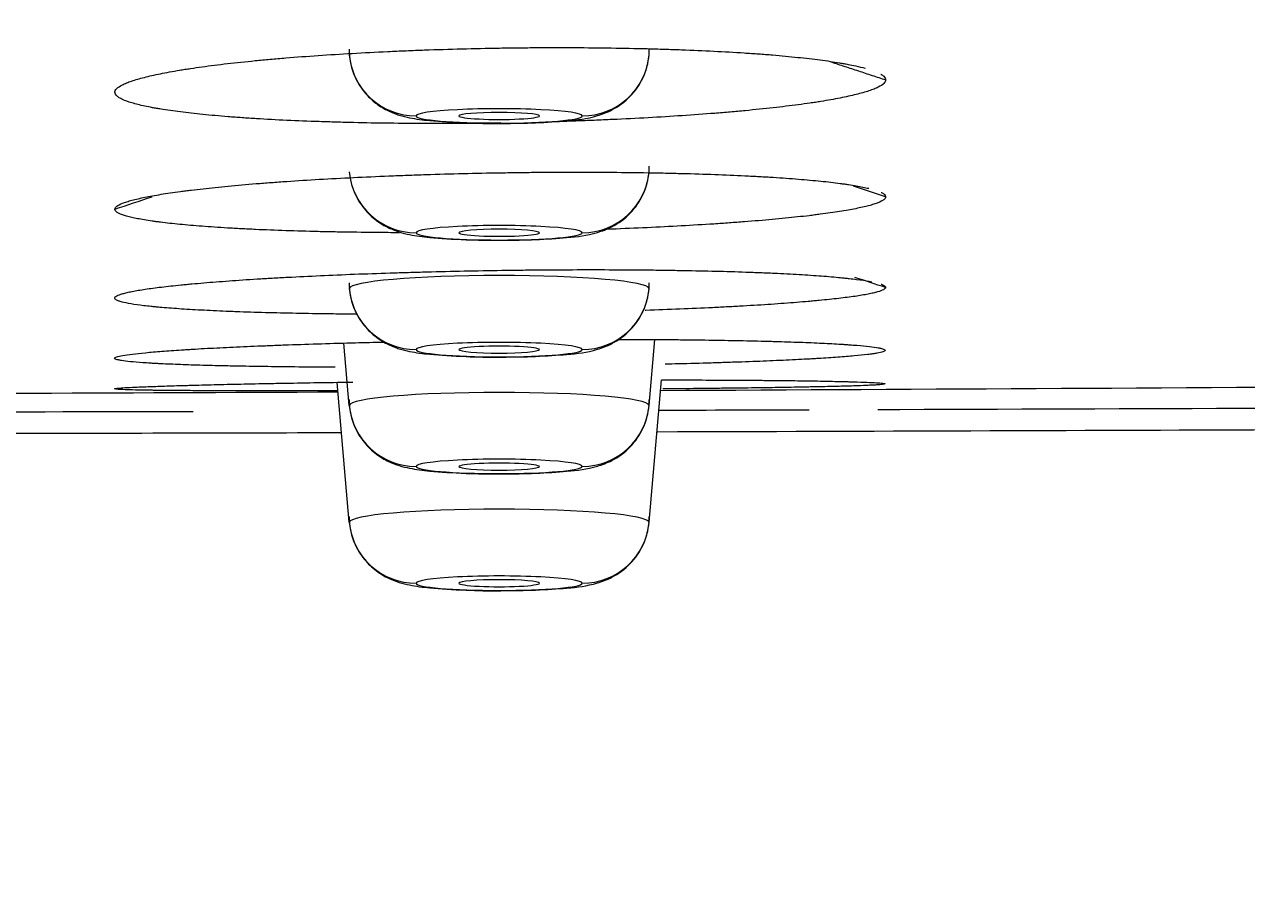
# Model space of a CAD drawing. Header units: millimetres. Extents: x 2433 to 4809, y -10272 to -6912.
# Drawn here: x 3216.92 to 3235.15, y -8021.74 to -8008.77 of the extents above; entities that cross this region are included whole.
import ezdxf

# ---------------------------------------------------------------- set-up
doc = ezdxf.new("R2010")
doc.units = ezdxf.units.MM
doc.layers.add('DIM', color=3, linetype='Continuous', lineweight=13)
doc.styles.add('ARIAL', font='arial.ttf')
doc.dimstyles.get("Standard").update_dxf_attribs({"dimtxt": 15, "dimasz": 15, "dimexe": 0.18, "dimexo": 0.0625, "dimgap": 4, "dimtad": 0, "dimtih": 1, "dimtoh": 1, "dimdec": 1, "dimdsep": 46, "dimtxsty": 'ARIAL', "dimcen": 0, "dimclrd": 3, "dimclre": 3, "dimclrt": 3, "dimadec": 0, "dimazin": 0, "dimtfac": 1, "dimtdec": 1, "dimtofl": 0, "dimtmove": 0, "dimatfit": 3, "dimfxl": 1, "dimtolj": 1, "dimtzin": 0, "dimarcsym": 0})

# ---------------------------------------------------------------- blocks, each defined once
blk = doc.blocks.new('*D42')
at = {"layer": 'Defpoints', "color": 0, "transparency": 16777216}
for p in [(3059.213, -8001.692), (3328.879, -8001.779), (3328.879, -8072.058)]:
    blk.add_point(p, dxfattribs=at)
at = {"layer": 'DIM', "color": 3, "lineweight": -2, "transparency": 16777216}
for p, q in [((3059.213, -8001.755), (3059.213, -8072.238)), ((3328.879, -8001.842), (3328.879, -8072.238)), ((3077.213, -8072.058), (3310.879, -8072.058)), ((3328.879, -8072.058), (3357.395, -8072.058))]:
    blk.add_line(p, q, dxfattribs=at)
at = {"layer": 'DIM', "color": 3, "transparency": 16777216}
for points in [[(3077.213, -8069.058), (3077.213, -8075.058), (3059.213, -8072.058)], [(3310.879, -8069.058), (3310.879, -8075.058), (3328.879, -8072.058)]]:
    blk.add_solid(points, dxfattribs=at)
at = {"layer": 'DIM', "color": 3, "transparency": 16777216, "insert": (3382.403, -8072.058), "char_height": 18, "attachment_point": 5, "style": 'ARIAL'}
blk.add_mtext('\\A1;270', dxfattribs=at)
blk = doc.blocks.new('*D43')
at = {"layer": 'Defpoints', "color": 0, "transparency": 16777216}
for p in [(3193.999, -7897.186), (3599.118, -9941.356), (3679.627, -9941.356)]:
    blk.add_point(p, dxfattribs=at)
at = {"layer": 'DIM', "color": 3, "lineweight": -2, "transparency": 16777216}
for p, q in [((3194.062, -7897.186), (3679.807, -7897.186)), ((3679.627, -7915.186), (3679.627, -8902.472)), ((3679.627, -9923.356), (3679.627, -8936.071)), ((3599.18, -9941.356), (3679.807, -9941.356))]:
    blk.add_line(p, q, dxfattribs=at)
at = {"layer": 'DIM', "color": 3, "transparency": 16777216}
for points in [[(3676.627, -7915.186), (3682.627, -7915.186), (3679.627, -7897.186)], [(3676.627, -9923.356), (3682.627, -9923.356), (3679.627, -9941.356)]]:
    blk.add_solid(points, dxfattribs=at)
at = {"layer": 'DIM', "color": 3, "transparency": 16777216, "insert": (3679.627, -8919.271), "char_height": 18, "attachment_point": 5, "style": 'ARIAL'}
blk.add_mtext('\\A1;(2280)', dxfattribs=at)

msp = doc.modelspace()

# ---------------------------------------------------------------- linework, layer by layer
at = {"linetype": 'Continuous', "lineweight": 18}
for p, q in [((3221.763, -8014.457), (3221.682, -8013.528)), ((3226.236, -8014.457), (3226.322, -8013.473)), ((3221.763, -8016.2), (3221.58, -8014.112)), ((3226.236, -8016.2), (3226.422, -8014.075))]:
    msp.add_line(p, q, dxfattribs=at)
at = {"linetype": 'Continuous', "lineweight": 13}
for centre, major_axis, ratio, start_param, end_param in [((3222.759, -8009.14), (1, 0), 0.996195, 3.228859, 4.712389), ((3225.239, -8009.14), (-1, 0), 0.996195, 1.570796, 3.054326), ((3223.999, -8010.137), (1.24, 0), 0.087156, 0, 3.141593), ((3223.999, -8010.137), (1.24, 0), 0.087156, 3.141593, 6.283185), ((3222.759, -8010.884), (1, 0), 0.996195, 3.228859, 4.712389), ((3225.239, -8010.884), (-1, 0), 0.996195, 1.570796, 3.054326), ((3223.999, -8011.88), (1.24, 0), 0.087156, 0, 3.141593), ((3223.999, -8011.88), (1.24, 0), 0.087156, 3.141593, 6.283185), ((3223.999, -8012.713), (-2.236, 0), 0.087156, 3.141593, 6.283185), ((3222.759, -8012.627), (1, 0), 0.996195, 3.228859, 4.712389), ((3225.239, -8012.627), (-1, 0), 0.996195, 1.570796, 3.054326), ((3223.999, -8013.623), (1.24, 0), 0.087156, 0, 3.141593), ((3223.999, -8013.623), (1.24, 0), 0.087156, 3.141593, 6.283185), ((3223.999, -8014.457), (-2.236, 0), 0.087156, 3.141593, 6.283185), ((3223.999, -8015.366), (1.24, 0), 0.087156, 0, 3.141593), ((3223.999, -8015.366), (1.24, 0), 0.087156, 3.141593, 6.283185), ((3223.999, -8016.2), (-2.236, 0), 0.087156, 3.141593, 6.283185), ((3223.999, -8017.109), (1.24, 0), 0.087156, 0, 3.141593), ((3223.999, -8017.109), (1.24, 0), 0.087156, 3.141593, 6.283185)]:
    msp.add_ellipse(centre, major_axis=major_axis, ratio=ratio, start_param=start_param, end_param=end_param, dxfattribs=at)
at = {"linetype": 'Continuous', "lineweight": 18}
for centre, major_axis, ratio, start_param, end_param in [((3223.999, -8010.137), (-0.6, 0), 0.087156, 3.141593, 6.283185), ((3223.999, -8010.137), (-0.6, 0), 0.087156, 0, 3.141593), ((3223.999, -8011.88), (-0.6, 0), 0.087156, 3.141593, 6.283185), ((3223.999, -8011.88), (-0.6, 0), 0.087156, 0, 3.141593), ((3223.999, -8013.623), (0.6, 0), 0.087156, 0, 3.141593), ((3223.999, -8013.623), (0.6, 0), 0.087156, 3.141593, 6.283185), ((3222.759, -8014.37), (1, 0), 0.996195, 3.228859, 4.712389), ((3225.239, -8014.37), (-1, 0), 0.996195, 1.570796, 3.054326), ((3223.999, -8015.369), (0.6, 0), 0.087156, 0, 3.141593), ((3223.999, -8015.369), (0.6, 0), 0.087156, 3.141593, 6.283185), ((3222.759, -8016.113), (1, 0), 0.996195, 3.228859, 4.712389), ((3225.239, -8016.113), (-1, 0), 0.996195, 1.570796, 3.054326), ((3223.999, -8017.109), (-0.6, 0), 0.087156, 3.141593, 6.283185), ((3223.999, -8017.109), (-0.6, 0), 0.087156, 0, 3.141593)]:
    msp.add_ellipse(centre, major_axis=major_axis, ratio=ratio, start_param=start_param, end_param=end_param, dxfattribs=at)
for points, knots in [([(3218.265, -8009.784), (3218.264, -8009.766), (3218.274, -8009.747), (3218.311, -8009.71), (3218.339, -8009.691), (3218.395, -8009.663), (3218.415, -8009.654), (3218.45, -8009.64), (3218.462, -8009.635), (3218.487, -8009.626), (3218.501, -8009.621), (3218.57, -8009.598), (3218.633, -8009.579), (3218.776, -8009.543), (3218.856, -8009.525), (3219.031, -8009.489), (3219.127, -8009.472), (3219.257, -8009.45), (3219.284, -8009.446), (3219.338, -8009.437), (3219.365, -8009.433), (3219.45, -8009.42), (3219.507, -8009.412), (3219.686, -8009.387), (3219.811, -8009.371), (3220.075, -8009.341), (3220.214, -8009.326), (3220.432, -8009.305), (3220.506, -8009.298), (3220.62, -8009.288), (3220.658, -8009.284), (3220.735, -8009.278), (3220.775, -8009.275), (3220.972, -8009.258), (3221.134, -8009.246), (3221.465, -8009.223), (3221.634, -8009.213), (3221.98, -8009.193), (3222.157, -8009.184), (3222.428, -8009.171), (3222.52, -8009.167), (3222.703, -8009.159), (3222.795, -8009.156), (3223.071, -8009.146), (3223.256, -8009.14), (3223.628, -8009.131), (3223.815, -8009.127), (3224.097, -8009.122), (3224.192, -8009.121), (3224.333, -8009.119), (3224.381, -8009.119), (3224.475, -8009.118), (3224.523, -8009.118), (3224.758, -8009.116), (3224.944, -8009.116), (3225.312, -8009.118), (3225.493, -8009.12), (3225.852, -8009.125), (3226.03, -8009.129), (3226.249, -8009.134), (3226.292, -8009.135), (3226.379, -8009.138), (3226.508, -8009.142), (3226.635, -8009.146), (3226.884, -8009.155), (3227.045, -8009.162), (3227.357, -8009.178), (3227.508, -8009.186), (3227.727, -8009.201), (3227.799, -8009.206), (3227.905, -8009.213), (3227.94, -8009.216), (3228.009, -8009.221), (3228.178, -8009.235), (3228.335, -8009.25), (3228.572, -8009.275), (3228.794, -8009.301), (3228.988, -8009.329), (3229.099, -8009.348), (3229.121, -8009.352), (3229.164, -8009.36), (3229.226, -8009.371), (3229.283, -8009.383), (3229.37, -8009.402), (3229.417, -8009.413), (3229.459, -8009.425)], [0, 0, 0, 0, 0.034837, 0.034837, 0.069674, 0.069674, 0.087093, 0.087093, 0.095802, 0.095802, 0.104511, 0.104511, 0.139349, 0.139349, 0.174186, 0.174186, 0.209023, 0.209023, 0.217732, 0.217732, 0.226441, 0.226441, 0.24386, 0.24386, 0.278697, 0.278697, 0.313534, 0.313534, 0.330953, 0.330953, 0.339662, 0.339662, 0.348371, 0.348371, 0.383209, 0.383209, 0.418046, 0.418046, 0.452883, 0.452883, 0.470301, 0.470301, 0.48772, 0.48772, 0.522557, 0.522557, 0.557394, 0.557394, 0.574813, 0.574813, 0.583522, 0.583522, 0.592231, 0.592231, 0.627068, 0.627068, 0.661906, 0.661906, 0.696743, 0.696743, 0.705452, 0.705452, 0.714161, 0.73158, 0.73158, 0.766417, 0.766417, 0.801254, 0.801254, 0.818673, 0.818673, 0.827382, 0.827382, 0.836091, 0.870928, 0.870928, 0.905766, 0.940603, 0.940603, 0.949312, 0.949312, 0.958021, 0.97544, 0.97544, 1, 1, 1, 1]), ([(3221.759, -8009.14), (3221.761, -8009.278), (3221.805, -8009.502), (3221.969, -8009.778), (3222.156, -8009.955), (3222.344, -8010.066), (3222.517, -8010.131), (3222.713, -8010.177), (3222.993, -8010.214), (3223.45, -8010.241), (3223.852, -8010.252), (3224.029, -8010.248), (3224.038, -8010.248)], [0, 0, 0, 0, 0.122527, 0.215408, 0.294634, 0.364592, 0.427727, 0.496738, 0.634659, 0.831916, 0.991471, 1, 1, 1, 1]), ([(3224.038, -8010.248), (3224.216, -8010.248), (3224.561, -8010.242), (3225.065, -8010.207), (3225.354, -8010.176), (3225.702, -8010.051), (3225.964, -8009.863), (3226.164, -8009.573), (3226.233, -8009.317), (3226.239, -8009.169), (3226.239, -8009.14)], [0, 0, 0, 0, 0.162675, 0.337768, 0.550867, 0.638384, 0.752048, 0.857541, 0.972916, 1, 1, 1, 1]), ([(3229.695, -8009.514), (3229.697, -8009.515), (3229.699, -8009.516), (3229.715, -8009.526), (3229.727, -8009.535), (3229.756, -8009.562), (3229.766, -8009.58), (3229.766, -8009.598)], [0, 0, 0, 0, 0.034747, 0.034747, 0.356498, 0.356498, 1, 1, 1, 1]), ([(3229.766, -8009.598), (3229.767, -8009.617), (3229.757, -8009.635), (3229.72, -8009.672), (3229.692, -8009.69), (3229.636, -8009.718), (3229.616, -8009.727), (3229.581, -8009.741), (3229.569, -8009.745), (3229.543, -8009.754), (3229.53, -8009.759), (3229.461, -8009.782), (3229.397, -8009.8), (3229.254, -8009.835), (3229.174, -8009.853), (3228.998, -8009.888), (3228.902, -8009.905), (3228.772, -8009.925), (3228.745, -8009.93), (3228.691, -8009.938), (3228.663, -8009.942), (3228.579, -8009.954), (3228.521, -8009.962), (3228.343, -8009.986), (3228.218, -8010.001), (3227.954, -8010.031), (3227.815, -8010.045), (3227.597, -8010.065), (3227.523, -8010.072), (3227.409, -8010.082), (3227.371, -8010.085), (3227.293, -8010.092), (3227.254, -8010.095), (3227.057, -8010.111), (3226.895, -8010.122), (3226.564, -8010.144), (3226.395, -8010.155), (3226.049, -8010.174), (3225.872, -8010.183), (3225.646, -8010.193), (3225.601, -8010.195), (3225.51, -8010.199), (3225.372, -8010.205), (3225.235, -8010.21), (3225.082, -8010.216), (3225.022, -8010.218), (3224.961, -8010.22)], [0, 0, 0, 0, 0.069791, 0.069791, 0.139582, 0.139582, 0.174477, 0.174477, 0.191925, 0.191925, 0.209373, 0.209373, 0.279164, 0.279164, 0.348955, 0.348955, 0.418746, 0.418746, 0.436194, 0.436194, 0.453641, 0.453641, 0.488537, 0.488537, 0.558328, 0.558328, 0.628119, 0.628119, 0.663014, 0.663014, 0.680462, 0.680462, 0.69791, 0.69791, 0.767701, 0.767701, 0.837492, 0.837492, 0.907283, 0.907283, 0.92473, 0.92473, 0.942178, 0.977074, 0.977074, 1, 1, 1, 1]), ([(3224.024, -8010.242), (3223.931, -8010.244), (3223.838, -8010.245), (3223.697, -8010.247), (3223.65, -8010.247), (3223.555, -8010.248), (3223.508, -8010.249), (3223.273, -8010.25), (3223.087, -8010.251), (3222.72, -8010.25), (3222.538, -8010.248), (3222.179, -8010.244), (3222.002, -8010.241), (3221.783, -8010.236), (3221.74, -8010.235), (3221.653, -8010.232), (3221.524, -8010.229), (3221.398, -8010.225), (3221.149, -8010.217), (3220.988, -8010.21), (3220.675, -8010.196), (3220.524, -8010.188), (3220.305, -8010.174), (3220.233, -8010.169), (3220.127, -8010.162), (3220.092, -8010.16), (3220.024, -8010.154), (3219.854, -8010.142), (3219.697, -8010.127), (3219.459, -8010.104), (3219.348, -8010.091), (3219.14, -8010.065), (3219.043, -8010.051), (3218.931, -8010.032), (3218.909, -8010.029), (3218.867, -8010.021), (3218.805, -8010.01), (3218.747, -8009.998), (3218.639, -8009.975), (3218.575, -8009.959), (3218.465, -8009.926), (3218.418, -8009.909), (3218.371, -8009.888), (3218.362, -8009.883), (3218.345, -8009.875), (3218.338, -8009.87), (3218.316, -8009.857), (3218.304, -8009.848), (3218.275, -8009.821), (3218.265, -8009.803), (3218.265, -8009.784)], [0, 0, 0, 0, 0.030947, 0.030947, 0.046577, 0.046577, 0.062207, 0.062207, 0.124726, 0.124726, 0.187246, 0.187246, 0.249766, 0.249766, 0.265395, 0.265395, 0.281025, 0.312285, 0.312285, 0.374805, 0.374805, 0.437324, 0.437324, 0.468584, 0.468584, 0.484214, 0.484214, 0.499844, 0.562363, 0.562363, 0.624883, 0.624883, 0.687402, 0.687402, 0.703032, 0.703032, 0.718662, 0.749922, 0.749922, 0.812441, 0.812441, 0.874961, 0.874961, 0.890591, 0.890591, 0.906221, 0.906221, 0.93748, 0.93748, 1, 1, 1, 1]), ([(3218.265, -8011.527), (3218.265, -8011.513), (3218.275, -8011.498), (3218.314, -8011.469), (3218.342, -8011.454), (3218.399, -8011.432), (3218.42, -8011.424), (3218.455, -8011.413), (3218.467, -8011.409), (3218.493, -8011.402), (3218.506, -8011.398), (3218.576, -8011.379), (3218.64, -8011.365), (3218.785, -8011.335), (3218.865, -8011.321), (3219.041, -8011.292), (3219.138, -8011.278), (3219.269, -8011.26), (3219.295, -8011.257), (3219.35, -8011.25), (3219.377, -8011.246), (3219.462, -8011.236), (3219.52, -8011.229), (3219.699, -8011.209), (3219.824, -8011.196), (3220.089, -8011.171), (3220.228, -8011.159), (3220.446, -8011.141), (3220.52, -8011.136), (3220.634, -8011.127), (3220.673, -8011.124), (3220.751, -8011.119), (3220.79, -8011.116), (3220.987, -8011.102), (3221.149, -8011.092), (3221.481, -8011.073), (3221.65, -8011.064), (3221.997, -8011.047), (3222.174, -8011.039), (3222.445, -8011.028), (3222.537, -8011.024), (3222.72, -8011.018), (3222.812, -8011.014), (3223.089, -8011.006), (3223.274, -8011), (3223.646, -8010.991), (3223.833, -8010.987), (3224.115, -8010.983), (3224.209, -8010.982), (3224.398, -8010.979), (3224.493, -8010.978), (3224.775, -8010.976), (3224.961, -8010.975), (3225.328, -8010.975), (3225.51, -8010.976), (3225.868, -8010.979), (3226.045, -8010.981), (3226.264, -8010.985), (3226.308, -8010.986), (3226.394, -8010.987), (3226.523, -8010.99), (3226.649, -8010.993), (3226.898, -8010.999), (3227.059, -8011.004), (3227.37, -8011.016), (3227.521, -8011.022), (3227.74, -8011.033), (3227.812, -8011.036), (3227.917, -8011.042), (3227.952, -8011.044), (3228.02, -8011.048), (3228.054, -8011.05), (3228.221, -8011.061), (3228.346, -8011.07), (3228.583, -8011.089), (3228.694, -8011.099), (3228.901, -8011.12), (3228.997, -8011.131), (3229.109, -8011.146), (3229.13, -8011.149), (3229.173, -8011.155), (3229.235, -8011.164), (3229.292, -8011.173), (3229.397, -8011.192), (3229.459, -8011.204), (3229.513, -8011.217)], [0, 0, 0, 0, 0.034509, 0.034509, 0.069018, 0.069018, 0.086272, 0.086272, 0.0949, 0.0949, 0.103527, 0.103527, 0.138036, 0.138036, 0.172545, 0.172545, 0.207054, 0.207054, 0.215681, 0.215681, 0.224308, 0.224308, 0.241563, 0.241563, 0.276072, 0.276072, 0.31058, 0.31058, 0.327835, 0.327835, 0.336462, 0.336462, 0.345089, 0.345089, 0.379598, 0.379598, 0.414107, 0.414107, 0.448616, 0.448616, 0.465871, 0.465871, 0.483125, 0.483125, 0.517634, 0.517634, 0.552143, 0.552143, 0.569398, 0.569398, 0.586652, 0.586652, 0.621161, 0.621161, 0.65567, 0.65567, 0.690179, 0.690179, 0.698806, 0.698806, 0.707433, 0.724688, 0.724688, 0.759197, 0.759197, 0.793706, 0.793706, 0.81096, 0.81096, 0.819587, 0.819587, 0.828215, 0.828215, 0.862723, 0.862723, 0.897232, 0.897232, 0.931741, 0.931741, 0.940369, 0.940369, 0.948996, 0.96625, 0.96625, 1, 1, 1, 1]), ([(3224.038, -8011.991), (3224.216, -8011.991), (3224.561, -8011.985), (3225.065, -8011.95), (3225.354, -8011.919), (3225.702, -8011.794), (3225.964, -8011.606), (3226.164, -8011.316), (3226.233, -8011.06), (3226.239, -8010.912), (3226.239, -8010.884)], [0, 0, 0, 0, 0.162675, 0.337768, 0.550867, 0.638384, 0.752048, 0.857541, 0.972916, 1, 1, 1, 1]), ([(3221.829, -8011.253), (3221.831, -8011.258), (3221.87, -8011.355), (3221.969, -8011.521), (3222.156, -8011.698), (3222.344, -8011.809), (3222.517, -8011.874), (3222.713, -8011.92), (3222.993, -8011.957), (3223.45, -8011.984), (3223.852, -8011.995), (3224.029, -8011.991), (3224.038, -8011.991)], [0, 0, 0, 0, 0.006136, 0.111337, 0.201072, 0.28031, 0.351819, 0.429984, 0.586199, 0.809621, 0.990339, 1, 1, 1, 1]), ([(3229.766, -8011.344), (3229.766, -8011.359), (3229.756, -8011.374), (3229.718, -8011.403), (3229.689, -8011.418), (3229.633, -8011.44), (3229.612, -8011.447), (3229.577, -8011.459), (3229.565, -8011.462), (3229.539, -8011.47), (3229.526, -8011.473), (3229.456, -8011.492), (3229.392, -8011.506), (3229.247, -8011.535), (3229.167, -8011.549), (3228.99, -8011.577), (3228.894, -8011.591), (3228.763, -8011.608), (3228.736, -8011.611), (3228.682, -8011.618), (3228.654, -8011.622), (3228.569, -8011.632), (3228.511, -8011.638), (3228.333, -8011.657), (3228.207, -8011.67), (3227.942, -8011.694), (3227.803, -8011.706), (3227.585, -8011.722), (3227.51, -8011.728), (3227.396, -8011.736), (3227.358, -8011.739), (3227.28, -8011.744), (3227.241, -8011.747), (3227.043, -8011.759), (3226.881, -8011.769), (3226.55, -8011.788), (3226.38, -8011.796), (3226.034, -8011.812), (3225.857, -8011.82), (3225.644, -8011.828), (3225.613, -8011.829), (3225.581, -8011.83)], [0, 0, 0, 0, 0.07591, 0.07591, 0.15182, 0.15182, 0.189775, 0.189775, 0.208752, 0.208752, 0.22773, 0.22773, 0.30364, 0.30364, 0.37955, 0.37955, 0.45546, 0.45546, 0.474437, 0.474437, 0.493415, 0.493415, 0.53137, 0.53137, 0.60728, 0.60728, 0.68319, 0.68319, 0.721145, 0.721145, 0.740122, 0.740122, 0.7591, 0.7591, 0.83501, 0.83501, 0.91092, 0.91092, 0.98683, 0.98683, 1, 1, 1, 1]), ([(3229.7, -8011.278), (3229.701, -8011.278), (3229.702, -8011.279), (3229.718, -8011.286), (3229.729, -8011.293), (3229.757, -8011.315), (3229.767, -8011.329), (3229.766, -8011.344)], [0, 0, 0, 0, 0.025976, 0.025976, 0.350651, 0.350651, 1, 1, 1, 1]), ([(3222.513, -8011.88), (3222.456, -8011.879), (3222.399, -8011.879), (3222.162, -8011.877), (3221.985, -8011.875), (3221.766, -8011.872), (3221.723, -8011.871), (3221.636, -8011.87), (3221.507, -8011.867), (3221.381, -8011.865), (3221.133, -8011.859), (3220.972, -8011.854), (3220.66, -8011.844), (3220.509, -8011.838), (3220.291, -8011.828), (3220.219, -8011.824), (3220.114, -8011.819), (3220.079, -8011.817), (3220.011, -8011.813), (3219.977, -8011.811), (3219.81, -8011.801), (3219.685, -8011.793), (3219.449, -8011.775), (3219.338, -8011.765), (3219.131, -8011.745), (3219.035, -8011.734), (3218.924, -8011.72), (3218.902, -8011.718), (3218.86, -8011.712), (3218.798, -8011.703), (3218.741, -8011.694), (3218.633, -8011.676), (3218.57, -8011.664), (3218.461, -8011.639), (3218.415, -8011.625), (3218.368, -8011.609), (3218.359, -8011.605), (3218.343, -8011.598), (3218.335, -8011.595), (3218.314, -8011.585), (3218.302, -8011.578), (3218.274, -8011.556), (3218.264, -8011.542), (3218.265, -8011.527)], [0, 0, 0, 0, 0.023841, 0.023841, 0.09893, 0.09893, 0.117702, 0.117702, 0.136475, 0.174019, 0.174019, 0.249108, 0.249108, 0.324197, 0.324197, 0.361742, 0.361742, 0.380514, 0.380514, 0.399287, 0.399287, 0.474376, 0.474376, 0.549465, 0.549465, 0.624554, 0.624554, 0.643326, 0.643326, 0.662099, 0.699643, 0.699643, 0.774732, 0.774732, 0.849822, 0.849822, 0.868594, 0.868594, 0.887366, 0.887366, 0.924911, 0.924911, 1, 1, 1, 1]), ([(3218.263, -8012.853), (3218.264, -8012.842), (3218.274, -8012.831), (3218.314, -8012.81), (3218.344, -8012.799), (3218.401, -8012.783), (3218.422, -8012.777), (3218.47, -8012.766), (3218.496, -8012.761), (3218.58, -8012.744), (3218.645, -8012.733), (3218.791, -8012.711), (3218.872, -8012.701), (3219.049, -8012.679), (3219.146, -8012.668), (3219.278, -8012.655), (3219.304, -8012.653), (3219.359, -8012.647), (3219.387, -8012.645), (3219.472, -8012.637), (3219.53, -8012.632), (3219.71, -8012.617), (3219.836, -8012.607), (3220.102, -8012.588), (3220.241, -8012.578), (3220.46, -8012.565), (3220.534, -8012.56), (3220.649, -8012.554), (3220.687, -8012.552), (3220.765, -8012.547), (3220.804, -8012.545), (3221.002, -8012.535), (3221.165, -8012.527), (3221.497, -8012.512), (3221.667, -8012.504), (3222.014, -8012.491), (3222.191, -8012.485), (3222.417, -8012.477), (3222.463, -8012.476), (3222.555, -8012.473), (3222.6, -8012.472), (3222.738, -8012.468), (3222.83, -8012.465), (3223.107, -8012.458), (3223.292, -8012.453), (3223.664, -8012.446), (3223.851, -8012.443), (3224.133, -8012.439), (3224.227, -8012.437), (3224.369, -8012.436), (3224.416, -8012.435), (3224.511, -8012.434), (3224.558, -8012.434), (3224.793, -8012.432), (3224.979, -8012.431), (3225.346, -8012.43), (3225.528, -8012.43), (3225.886, -8012.432), (3226.063, -8012.433), (3226.281, -8012.435), (3226.325, -8012.436), (3226.411, -8012.437), (3226.54, -8012.439), (3226.666, -8012.441), (3226.914, -8012.445), (3227.075, -8012.448), (3227.385, -8012.456), (3227.536, -8012.461), (3227.754, -8012.468), (3227.825, -8012.471), (3227.93, -8012.475), (3227.965, -8012.477), (3228.033, -8012.479), (3228.067, -8012.481), (3228.233, -8012.488), (3228.358, -8012.495), (3228.593, -8012.509), (3228.704, -8012.516), (3228.91, -8012.532), (3229.006, -8012.54), (3229.116, -8012.551), (3229.138, -8012.553), (3229.18, -8012.557), (3229.241, -8012.564), (3229.297, -8012.571), (3229.404, -8012.584), (3229.466, -8012.594), (3229.534, -8012.606), (3229.547, -8012.609), (3229.559, -8012.611)], [0, 0, 0, 0, 0.034187, 0.034187, 0.068375, 0.068375, 0.085469, 0.085469, 0.102562, 0.102562, 0.13675, 0.13675, 0.170937, 0.170937, 0.205125, 0.205125, 0.213672, 0.213672, 0.222218, 0.222218, 0.239312, 0.239312, 0.2735, 0.2735, 0.307687, 0.307687, 0.324781, 0.324781, 0.333328, 0.333328, 0.341875, 0.341875, 0.376062, 0.376062, 0.410249, 0.410249, 0.444437, 0.444437, 0.452984, 0.452984, 0.461531, 0.461531, 0.478624, 0.478624, 0.512812, 0.512812, 0.546999, 0.546999, 0.564093, 0.564093, 0.57264, 0.57264, 0.581187, 0.581187, 0.615374, 0.615374, 0.649562, 0.649562, 0.683749, 0.683749, 0.692296, 0.692296, 0.700843, 0.717936, 0.717936, 0.752124, 0.752124, 0.786311, 0.786311, 0.803405, 0.803405, 0.811952, 0.811952, 0.820499, 0.820499, 0.854686, 0.854686, 0.888874, 0.888874, 0.923061, 0.923061, 0.931608, 0.931608, 0.940155, 0.957249, 0.957249, 0.991436, 0.991436, 1, 1, 1, 1]), ([(3221.759, -8012.627), (3221.761, -8012.764), (3221.805, -8012.988), (3221.969, -8013.264), (3222.156, -8013.441), (3222.344, -8013.552), (3222.517, -8013.617), (3222.713, -8013.663), (3222.993, -8013.7), (3223.45, -8013.727), (3223.852, -8013.738), (3224.029, -8013.734), (3224.038, -8013.734)], [0, 0, 0, 0, 0.122527, 0.215408, 0.294634, 0.364592, 0.427727, 0.496738, 0.634659, 0.831916, 0.991471, 1, 1, 1, 1]), ([(3224.038, -8013.734), (3224.216, -8013.734), (3224.561, -8013.728), (3225.065, -8013.693), (3225.354, -8013.662), (3225.702, -8013.537), (3225.964, -8013.349), (3226.164, -8013.059), (3226.233, -8012.803), (3226.239, -8012.655), (3226.239, -8012.627)], [0, 0, 0, 0, 0.162675, 0.337768, 0.550867, 0.638384, 0.752048, 0.857541, 0.972916, 1, 1, 1, 1]), ([(3229.701, -8012.648), (3229.702, -8012.648), (3229.703, -8012.649), (3229.718, -8012.654), (3229.729, -8012.66), (3229.756, -8012.676), (3229.765, -8012.686), (3229.764, -8012.697)], [0, 0, 0, 0, 0.020249, 0.020249, 0.346833, 0.346833, 1, 1, 1, 1]), ([(3221.875, -8013.095), (3221.846, -8013.095), (3221.817, -8013.095), (3221.745, -8013.094), (3221.701, -8013.094), (3221.615, -8013.093), (3221.486, -8013.091), (3221.36, -8013.09), (3221.112, -8013.086), (3220.952, -8013.083), (3220.641, -8013.076), (3220.49, -8013.072), (3220.272, -8013.065), (3220.201, -8013.063), (3220.096, -8013.059), (3220.061, -8013.058), (3219.993, -8013.055), (3219.96, -8013.054), (3219.794, -8013.047), (3219.669, -8013.041), (3219.434, -8013.029), (3219.324, -8013.022), (3219.118, -8013.008), (3219.022, -8013), (3218.912, -8012.991), (3218.89, -8012.989), (3218.848, -8012.985), (3218.787, -8012.979), (3218.731, -8012.972), (3218.624, -8012.96), (3218.562, -8012.951), (3218.454, -8012.933), (3218.408, -8012.923), (3218.362, -8012.911), (3218.354, -8012.909), (3218.338, -8012.904), (3218.33, -8012.901), (3218.309, -8012.894), (3218.298, -8012.889), (3218.271, -8012.874), (3218.262, -8012.863), (3218.263, -8012.853)], [0, 0, 0, 0, 0.013604, 0.013604, 0.034154, 0.034154, 0.054704, 0.095804, 0.095804, 0.178003, 0.178003, 0.260203, 0.260203, 0.301303, 0.301303, 0.321853, 0.321853, 0.342403, 0.342403, 0.424602, 0.424602, 0.506802, 0.506802, 0.589002, 0.589002, 0.609552, 0.609552, 0.630102, 0.671201, 0.671201, 0.753401, 0.753401, 0.835601, 0.835601, 0.856151, 0.856151, 0.876701, 0.876701, 0.9178, 0.9178, 1, 1, 1, 1]), ([(3229.764, -8012.697), (3229.763, -8012.708), (3229.752, -8012.719), (3229.712, -8012.741), (3229.683, -8012.752), (3229.626, -8012.768), (3229.604, -8012.774), (3229.569, -8012.782), (3229.556, -8012.785), (3229.531, -8012.79), (3229.517, -8012.793), (3229.447, -8012.807), (3229.382, -8012.818), (3229.236, -8012.839), (3229.155, -8012.849), (3228.978, -8012.87), (3228.881, -8012.88), (3228.749, -8012.893), (3228.722, -8012.895), (3228.668, -8012.9), (3228.64, -8012.903), (3228.555, -8012.91), (3228.496, -8012.915), (3228.317, -8012.93), (3228.191, -8012.939), (3227.925, -8012.957), (3227.786, -8012.965), (3227.567, -8012.978), (3227.492, -8012.982), (3227.378, -8012.988), (3227.339, -8012.99), (3227.261, -8012.994), (3227.222, -8012.996), (3227.024, -8013.005), (3226.862, -8013.013), (3226.529, -8013.026), (3226.36, -8013.033), (3226.182, -8013.039), (3226.179, -8013.039), (3226.175, -8013.039)], [0, 0, 0, 0, 0.083188, 0.083188, 0.166376, 0.166376, 0.207969, 0.207969, 0.228766, 0.228766, 0.249563, 0.249563, 0.332751, 0.332751, 0.415939, 0.415939, 0.499127, 0.499127, 0.519924, 0.519924, 0.54072, 0.54072, 0.582314, 0.582314, 0.665502, 0.665502, 0.74869, 0.74869, 0.790284, 0.790284, 0.811081, 0.811081, 0.831878, 0.831878, 0.915065, 0.915065, 0.998253, 0.998253, 1, 1, 1, 1]), ([(3218.26, -8013.75), (3218.262, -8013.744), (3218.273, -8013.737), (3218.314, -8013.724), (3218.344, -8013.717), (3218.422, -8013.704), (3218.47, -8013.697), (3218.584, -8013.683), (3218.649, -8013.676), (3218.796, -8013.662), (3218.877, -8013.655), (3219.056, -8013.641), (3219.154, -8013.634), (3219.286, -8013.626), (3219.313, -8013.624), (3219.368, -8013.621), (3219.396, -8013.619), (3219.481, -8013.614), (3219.539, -8013.61), (3219.72, -8013.6), (3219.847, -8013.594), (3220.113, -8013.581), (3220.253, -8013.575), (3220.472, -8013.566), (3220.547, -8013.563), (3220.662, -8013.559), (3220.7, -8013.557), (3220.778, -8013.554), (3220.818, -8013.553), (3221.016, -8013.546), (3221.179, -8013.54), (3221.512, -8013.53), (3221.682, -8013.525), (3221.993, -8013.517), (3222.133, -8013.513), (3222.275, -8013.51)], [0, 0, 0, 0, 0.078186, 0.078186, 0.156372, 0.156372, 0.234558, 0.234558, 0.312744, 0.312744, 0.39093, 0.39093, 0.469116, 0.469116, 0.488663, 0.488663, 0.50821, 0.50821, 0.547303, 0.547303, 0.625489, 0.625489, 0.703675, 0.703675, 0.742768, 0.742768, 0.762314, 0.762314, 0.781861, 0.781861, 0.860047, 0.860047, 0.938233, 0.938233, 1, 1, 1, 1]), ([(3225.782, -8013.471), (3225.941, -8013.471), (3226.099, -8013.472), (3226.298, -8013.473), (3226.342, -8013.473), (3226.428, -8013.473), (3226.557, -8013.474), (3226.682, -8013.475), (3226.93, -8013.478), (3227.09, -8013.48), (3227.4, -8013.485), (3227.55, -8013.487), (3227.768, -8013.492), (3227.839, -8013.494), (3227.943, -8013.496), (3227.978, -8013.497), (3228.046, -8013.499), (3228.079, -8013.5), (3228.245, -8013.505), (3228.369, -8013.509), (3228.603, -8013.517), (3228.713, -8013.522), (3228.918, -8013.532), (3229.013, -8013.537), (3229.123, -8013.544), (3229.144, -8013.545), (3229.186, -8013.548), (3229.247, -8013.552), (3229.302, -8013.556), (3229.408, -8013.565), (3229.531, -8013.577), (3229.62, -8013.59), (3229.674, -8013.599), (3229.69, -8013.603), (3229.716, -8013.609), (3229.727, -8013.613), (3229.753, -8013.623), (3229.761, -8013.629), (3229.759, -8013.636)], [0, 0, 0, 0, 0.069262, 0.069262, 0.088653, 0.088653, 0.108043, 0.146824, 0.146824, 0.224385, 0.224385, 0.301947, 0.301947, 0.340728, 0.340728, 0.360118, 0.360118, 0.379508, 0.379508, 0.45707, 0.45707, 0.534631, 0.534631, 0.612193, 0.612193, 0.631583, 0.631583, 0.650973, 0.689754, 0.689754, 0.767316, 0.844877, 0.844877, 0.883658, 0.883658, 0.922439, 0.922439, 1, 1, 1, 1]), ([(3221.55, -8013.887), (3221.535, -8013.887), (3221.435, -8013.886), (3221.337, -8013.886), (3221.089, -8013.884), (3220.929, -8013.882), (3220.619, -8013.879), (3220.469, -8013.877), (3220.252, -8013.873), (3220.181, -8013.872), (3220.076, -8013.87), (3220.042, -8013.869), (3219.974, -8013.868), (3219.94, -8013.867), (3219.775, -8013.864), (3219.651, -8013.86), (3219.417, -8013.854), (3219.307, -8013.85), (3219.103, -8013.842), (3219.008, -8013.838), (3218.899, -8013.832), (3218.877, -8013.831), (3218.836, -8013.829), (3218.775, -8013.825), (3218.719, -8013.821), (3218.613, -8013.814), (3218.552, -8013.809), (3218.445, -8013.798), (3218.4, -8013.793), (3218.355, -8013.786), (3218.347, -8013.784), (3218.331, -8013.781), (3218.324, -8013.78), (3218.304, -8013.775), (3218.293, -8013.772), (3218.266, -8013.763), (3218.258, -8013.757), (3218.26, -8013.75)], [0, 0, 0, 0, 0.007508, 0.05066, 0.05066, 0.136964, 0.136964, 0.223267, 0.223267, 0.266419, 0.266419, 0.287995, 0.287995, 0.309571, 0.309571, 0.395875, 0.395875, 0.482178, 0.482178, 0.568482, 0.568482, 0.590058, 0.590058, 0.611634, 0.654786, 0.654786, 0.741089, 0.741089, 0.827393, 0.827393, 0.848969, 0.848969, 0.870545, 0.870545, 0.913696, 0.913696, 1, 1, 1, 1]), ([(3229.759, -8013.636), (3229.757, -8013.643), (3229.746, -8013.65), (3229.705, -8013.664), (3229.675, -8013.671), (3229.617, -8013.681), (3229.595, -8013.684), (3229.559, -8013.689), (3229.547, -8013.691), (3229.52, -8013.695), (3229.507, -8013.696), (3229.435, -8013.705), (3229.37, -8013.712), (3229.223, -8013.725), (3229.142, -8013.731), (3228.963, -8013.744), (3228.866, -8013.75), (3228.733, -8013.758), (3228.707, -8013.76), (3228.652, -8013.763), (3228.624, -8013.764), (3228.538, -8013.769), (3228.48, -8013.772), (3228.299, -8013.781), (3228.173, -8013.787), (3227.906, -8013.798), (3227.766, -8013.803), (3227.547, -8013.811), (3227.472, -8013.813), (3227.358, -8013.817), (3227.319, -8013.818), (3227.241, -8013.82), (3227.202, -8013.822), (3227.003, -8013.828), (3226.84, -8013.832), (3226.608, -8013.838), (3226.542, -8013.84), (3226.476, -8013.841)], [0, 0, 0, 0, 0.087769, 0.087769, 0.175539, 0.175539, 0.219423, 0.219423, 0.241366, 0.241366, 0.263308, 0.263308, 0.351077, 0.351077, 0.438847, 0.438847, 0.526616, 0.526616, 0.548558, 0.548558, 0.570501, 0.570501, 0.614385, 0.614385, 0.702155, 0.702155, 0.789924, 0.789924, 0.833809, 0.833809, 0.855751, 0.855751, 0.877693, 0.877693, 0.965463, 0.965463, 1, 1, 1, 1]), ([(3218.257, -8014.207), (3218.259, -8014.205), (3218.271, -8014.203), (3218.314, -8014.198), (3218.375, -8014.193), (3218.472, -8014.188), (3218.559, -8014.184), (3218.589, -8014.182), (3218.655, -8014.179), (3218.69, -8014.178), (3218.801, -8014.174), (3218.883, -8014.171), (3219.063, -8014.165), (3219.161, -8014.162), (3219.294, -8014.158), (3219.321, -8014.157), (3219.376, -8014.156), (3219.404, -8014.155), (3219.49, -8014.153), (3219.549, -8014.151), (3219.73, -8014.146), (3219.857, -8014.143), (3220.124, -8014.137), (3220.265, -8014.134), (3220.485, -8014.13), (3220.56, -8014.129), (3220.674, -8014.126), (3220.713, -8014.126), (3220.791, -8014.124), (3220.831, -8014.124), (3221.03, -8014.12), (3221.193, -8014.117), (3221.509, -8014.112), (3221.661, -8014.11), (3221.815, -8014.108)], [0, 0, 0, 0, 0.08409, 0.08409, 0.16818, 0.25227, 0.25227, 0.294315, 0.294315, 0.336361, 0.336361, 0.420451, 0.420451, 0.504541, 0.504541, 0.525563, 0.525563, 0.546586, 0.546586, 0.588631, 0.588631, 0.672721, 0.672721, 0.756811, 0.756811, 0.798856, 0.798856, 0.819879, 0.819879, 0.840901, 0.840901, 0.924992, 0.924992, 1, 1, 1, 1]), ([(3226.427, -8014.075), (3226.462, -8014.075), (3226.582, -8014.075), (3226.7, -8014.076), (3226.947, -8014.076), (3227.107, -8014.077), (3227.416, -8014.078), (3227.566, -8014.079), (3227.782, -8014.08), (3227.853, -8014.081), (3227.957, -8014.082), (3227.992, -8014.082), (3228.059, -8014.083), (3228.093, -8014.083), (3228.257, -8014.085), (3228.381, -8014.086), (3228.614, -8014.09), (3228.723, -8014.091), (3228.927, -8014.095), (3229.021, -8014.097), (3229.13, -8014.1), (3229.151, -8014.1), (3229.192, -8014.101), (3229.252, -8014.103), (3229.308, -8014.104), (3229.412, -8014.108), (3229.534, -8014.112), (3229.621, -8014.117), (3229.674, -8014.121), (3229.689, -8014.122), (3229.715, -8014.125), (3229.725, -8014.126), (3229.75, -8014.13), (3229.757, -8014.132), (3229.755, -8014.135)], [0, 0, 0, 0, 0.017346, 0.06007, 0.06007, 0.145518, 0.145518, 0.230966, 0.230966, 0.27369, 0.27369, 0.295053, 0.295053, 0.316415, 0.316415, 0.401863, 0.401863, 0.487311, 0.487311, 0.572759, 0.572759, 0.594121, 0.594121, 0.615483, 0.658207, 0.658207, 0.743655, 0.829104, 0.829104, 0.871828, 0.871828, 0.914552, 0.914552, 1, 1, 1, 1]), ([(3206.41, -8014.303), (3208.212, -8014.299), (3213.286, -8014.287), (3218.341, -8014.268), (3221.597, -8014.254)], [0, 0, 0, 0, 0.354561, 1, 1, 1, 1]), ([(3221.586, -8014.237), (3221.55, -8014.237), (3221.43, -8014.238), (3221.312, -8014.238), (3221.065, -8014.238), (3220.905, -8014.238), (3220.596, -8014.239), (3220.446, -8014.239), (3220.23, -8014.238), (3220.159, -8014.238), (3220.055, -8014.238), (3220.02, -8014.238), (3219.953, -8014.238), (3219.919, -8014.238), (3219.755, -8014.237), (3219.631, -8014.237), (3219.399, -8014.236), (3219.29, -8014.235), (3219.087, -8014.234), (3218.993, -8014.233), (3218.884, -8014.232), (3218.863, -8014.231), (3218.822, -8014.231), (3218.762, -8014.23), (3218.706, -8014.229), (3218.602, -8014.227), (3218.541, -8014.226), (3218.436, -8014.223), (3218.392, -8014.221), (3218.348, -8014.219), (3218.34, -8014.218), (3218.325, -8014.218), (3218.318, -8014.217), (3218.298, -8014.216), (3218.287, -8014.215), (3218.262, -8014.212), (3218.255, -8014.21), (3218.257, -8014.207)], [0, 0, 0, 0, 0.017598, 0.060311, 0.060311, 0.145737, 0.145737, 0.231164, 0.231164, 0.273877, 0.273877, 0.295233, 0.295233, 0.31659, 0.31659, 0.402016, 0.402016, 0.487442, 0.487442, 0.572869, 0.572869, 0.594225, 0.594225, 0.615582, 0.658295, 0.658295, 0.743721, 0.743721, 0.829147, 0.829147, 0.850504, 0.850504, 0.871861, 0.871861, 0.914574, 0.914574, 1, 1, 1, 1]), ([(3226.41, -8014.232), (3230.399, -8014.212), (3235.458, -8014.184), (3240.508, -8014.152), (3241.585, -8014.145)], [0, 0, 0, 0, 0.786805, 1, 1, 1, 1]), ([(3229.755, -8014.135), (3229.752, -8014.137), (3229.74, -8014.14), (3229.697, -8014.145), (3229.667, -8014.148), (3229.608, -8014.152), (3229.586, -8014.153), (3229.537, -8014.155), (3229.511, -8014.157), (3229.424, -8014.16), (3229.358, -8014.163), (3229.21, -8014.168), (3229.128, -8014.17), (3228.948, -8014.175), (3228.85, -8014.177), (3228.718, -8014.18), (3228.691, -8014.18), (3228.635, -8014.181), (3228.607, -8014.182), (3228.521, -8014.183), (3228.463, -8014.185), (3228.282, -8014.188), (3228.154, -8014.19), (3227.887, -8014.194), (3227.747, -8014.196), (3227.527, -8014.198), (3227.452, -8014.199), (3227.337, -8014.201), (3227.299, -8014.201), (3227.22, -8014.202), (3227.181, -8014.203), (3226.982, -8014.205), (3226.818, -8014.206), (3226.583, -8014.209), (3226.513, -8014.209), (3226.443, -8014.21)], [0, 0, 0, 0, 0.087616, 0.087616, 0.175231, 0.175231, 0.219039, 0.219039, 0.262847, 0.262847, 0.350462, 0.350462, 0.438078, 0.438078, 0.525693, 0.525693, 0.547597, 0.547597, 0.569501, 0.569501, 0.613309, 0.613309, 0.700924, 0.700924, 0.78854, 0.78854, 0.832348, 0.832348, 0.854251, 0.854251, 0.876155, 0.876155, 0.963771, 0.963771, 1, 1, 1, 1]), ([(3221.759, -8014.37), (3221.761, -8014.508), (3221.805, -8014.731), (3221.969, -8015.007), (3222.156, -8015.184), (3222.344, -8015.296), (3222.517, -8015.36), (3222.713, -8015.406), (3222.993, -8015.443), (3223.45, -8015.47), (3223.852, -8015.481), (3224.029, -8015.478), (3224.038, -8015.477)], [0, 0, 0, 0, 0.122527, 0.215408, 0.294634, 0.364592, 0.427727, 0.496738, 0.634659, 0.831916, 0.991471, 1, 1, 1, 1]), ([(3224.038, -8015.477), (3224.216, -8015.477), (3224.561, -8015.471), (3225.065, -8015.436), (3225.354, -8015.405), (3225.702, -8015.281), (3225.964, -8015.092), (3226.164, -8014.802), (3226.233, -8014.546), (3226.239, -8014.398), (3226.239, -8014.37)], [0, 0, 0, 0, 0.162675, 0.337768, 0.550867, 0.638384, 0.752048, 0.857541, 0.972916, 1, 1, 1, 1]), ([(3229.651, -8014.517), (3229.76, -8014.516), (3233.748, -8014.503), (3237.734, -8014.488), (3241.611, -8014.472)], [0, 0, 0, 0, 0.027319, 1, 1, 1, 1]), ([(3209.649, -8014.563), (3212.436, -8014.559), (3215.697, -8014.553), (3218.958, -8014.546), (3219.431, -8014.545)], [0, 0, 0, 0, 0.854774, 1, 1, 1, 1]), ([(3241.636, -8014.798), (3239.662, -8014.806), (3234.775, -8014.826), (3229.537, -8014.844), (3226.361, -8014.853)], [0, 0, 0, 0, 0.416421, 1, 1, 1, 1]), ([(3221.65, -8014.866), (3219.9, -8014.87), (3214.966, -8014.881), (3209.773, -8014.89), (3206.353, -8014.894)], [0, 0, 0, 0, 0.361454, 1, 1, 1, 1]), ([(3221.759, -8016.113), (3221.761, -8016.251), (3221.805, -8016.475), (3221.969, -8016.75), (3222.156, -8016.927), (3222.344, -8017.039), (3222.517, -8017.103), (3222.713, -8017.149), (3222.993, -8017.186), (3223.45, -8017.213), (3223.852, -8017.224), (3224.029, -8017.221), (3224.038, -8017.22)], [0, 0, 0, 0, 0.122527, 0.215408, 0.294634, 0.364592, 0.427727, 0.496738, 0.634659, 0.831916, 0.991471, 1, 1, 1, 1]), ([(3224.038, -8017.22), (3224.216, -8017.22), (3224.561, -8017.214), (3225.065, -8017.179), (3225.354, -8017.148), (3225.702, -8017.024), (3225.964, -8016.835), (3226.164, -8016.546), (3226.233, -8016.289), (3226.239, -8016.141), (3226.239, -8016.113)], [0, 0, 0, 0, 0.162675, 0.337768, 0.550867, 0.638384, 0.752048, 0.857541, 0.972916, 1, 1, 1, 1])]:
    msp.add_open_spline(points, degree=3, knots=knots, dxfattribs=at)
at = {"linetype": 'Continuous', "lineweight": 13}
for points, degree in [([(3228.951, -8009.331), (3229.766, -8009.598)], 1), ([(3229.766, -8011.344), (3229.605, -8011.291), (3229.445, -8011.238), (3229.284, -8011.186)], 3), ([(3218.265, -8011.527), (3218.451, -8011.466), (3218.637, -8011.404), (3218.823, -8011.342)], 3), ([(3229.764, -8012.697), (3229.612, -8012.647), (3229.46, -8012.597), (3229.308, -8012.547)], 3)]:
    msp.add_open_spline(points, degree=degree, dxfattribs=at)
at = {"linetype": 'Continuous', "lineweight": 18}
msp.add_open_spline([(3226.389, -8014.527), (3227.133, -8014.524), (3227.878, -8014.522), (3228.623, -8014.52)], degree=3, dxfattribs=at)

# ---------------------------------------------------------------- dimensions: what is measured, and where the dimension line sits
at = {"layer": 'DIM', "color": 3}
dim = msp.add_linear_dim(base=(3679.627, -9941.356), p1=(3193.999, -7897.186), p2=(3599.118, -9941.356), angle=90, text='(2280)', dimstyle='Standard', override={"dimtxt": 18, "dimasz": 18, "dimgap": 5}, dxfattribs=at)
dim.commit()
dim.dimension.update_dxf_attribs({"geometry": '*D43', "text_midpoint": (3679.627, -8919.271)})
dim = msp.add_linear_dim(base=(3328.879, -8072.058), p1=(3059.213, -8001.692), p2=(3328.879, -8001.779), text='270', dimstyle='Standard', override={"dimtxt": 18, "dimasz": 18, "dimgap": 5}, dxfattribs=at)
dim.commit()
dim.dimension.update_dxf_attribs({"geometry": '*D42', "text_midpoint": (3382.403, -8072.058), "dimtype": 160})

doc.saveas('drawing.dxf')
